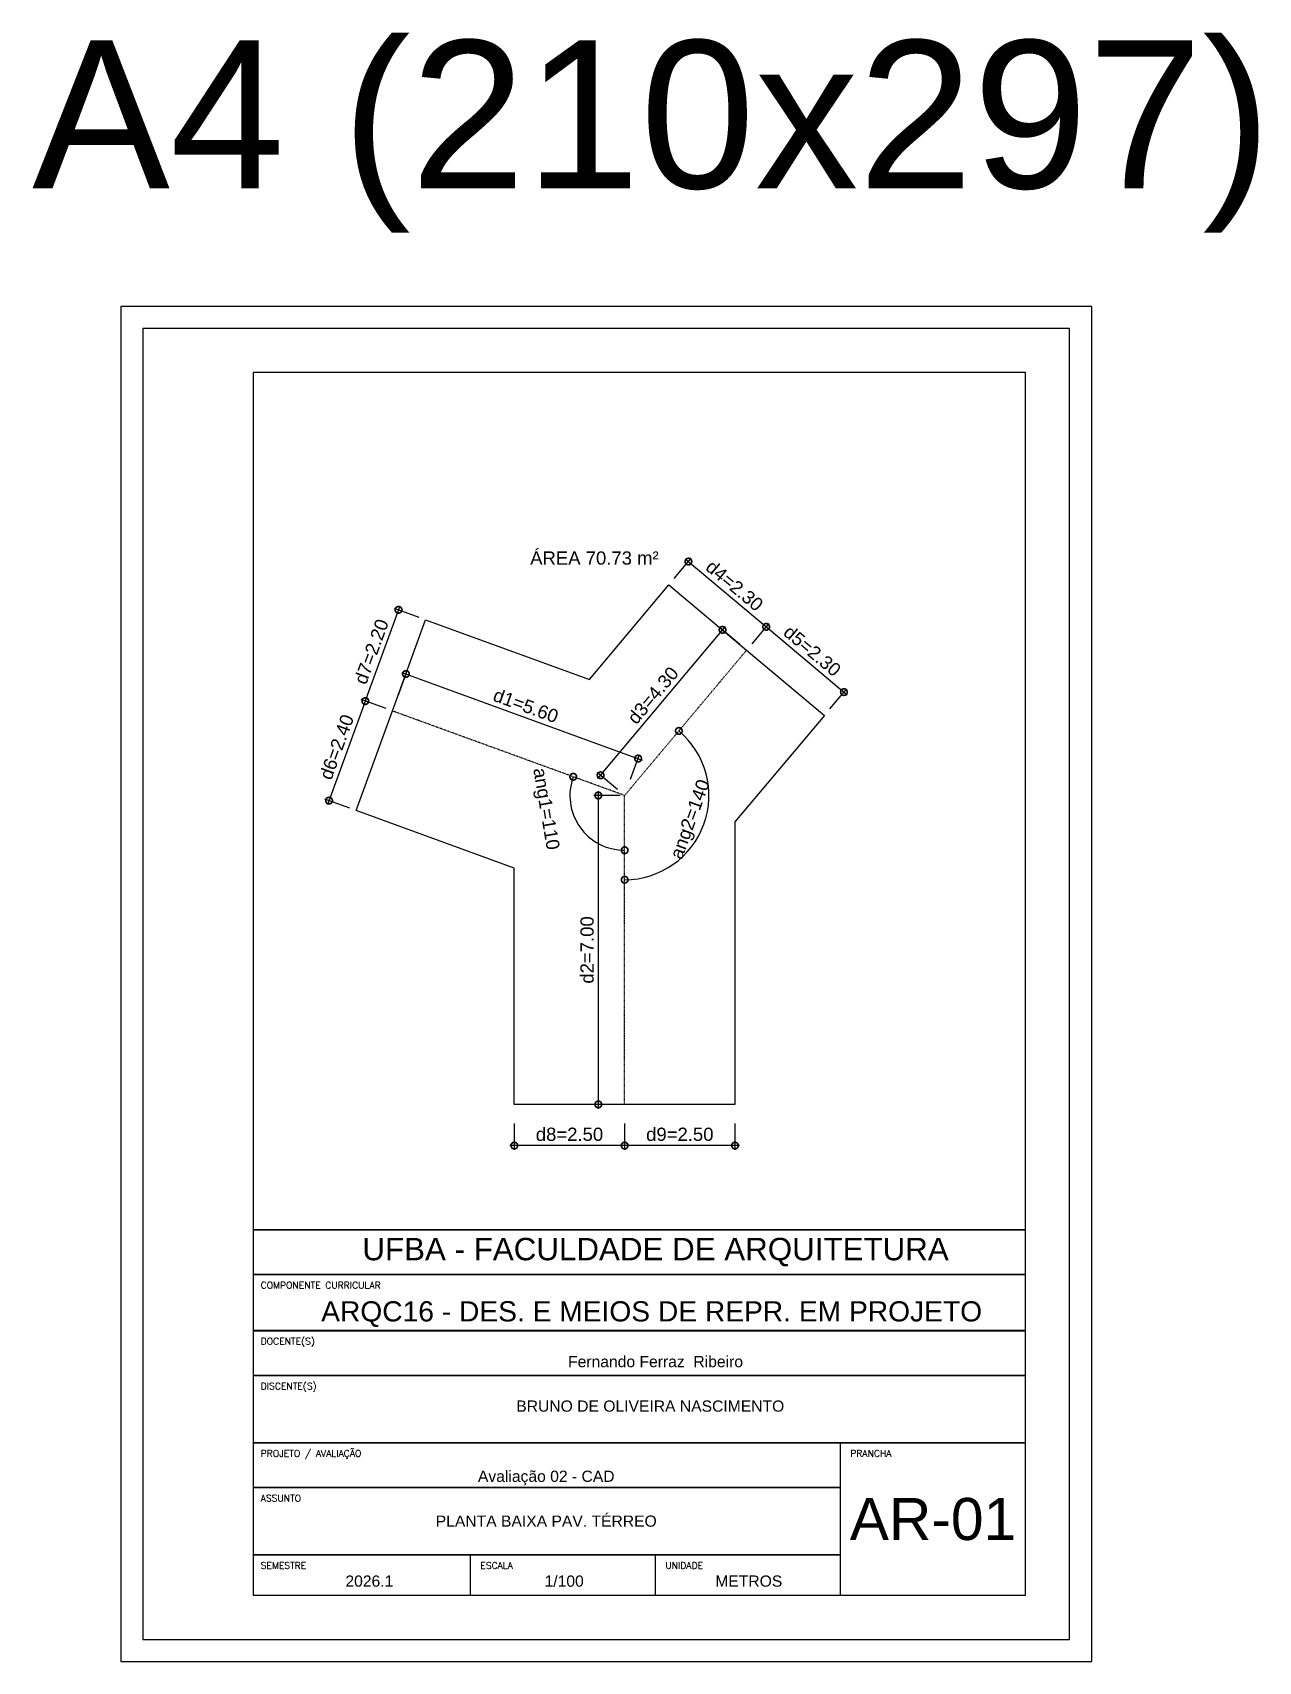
# Paper-space layout 'contorno' of a CAD drawing. Header units: metres. Extents: x -235 to 43, y -5 to 364.
# The model-space entities are those that its viewports show. They can reach past a viewport. Long polylines and large blocks are cut down to what shows.
import ezdxf
from ezdxf.enums import TextEntityAlignment as Align

# ---------------------------------------------------------------- set-up
doc = ezdxf.new("R2010")
doc.units = ezdxf.units.M
doc.header["$LTSCALE"] = 0.1
doc.linetypes.add('DASHDOT', pattern=[25.4, 12.7, -6.35, 0, -6.35])
doc.layers.add('0_MRG_AUX', color=7, linetype='Continuous', true_color=0xecbcd1, plot=False)
for name, color, linetype in [('ARQ_EIXO CINZA 04', 139, 'DASHDOT'), ('MRG_EXTERNA', 1, 'Continuous'), ('MRG_INTERNA', 2, 'Continuous'), ('SIMB_01', 1, 'Continuous')]:
    doc.layers.add(name, color=color, linetype=linetype)
doc.layers.add('COTA AZUL', color=5, linetype='Continuous', lineweight=25, true_color=0x0000ff)
doc.styles.add('Annot_3.0mm', font='arial.ttf', dxfattribs={"height": 3})
doc.styles.add('Arial', font='arial.ttf')
doc.styles.add('cota', font='arial.ttf')
doc.styles.add('T1-5', font='simplex.shx', dxfattribs={"height": 2.5})
doc.dimstyles.new('Info 01 - annot', dxfattribs={"dimtxt": 3, "dimasz": 3, "dimexe": 1, "dimexo": 1, "dimgap": 1, "dimtad": 1, "dimzin": 4, "dimtxsty": 'cota', "dimblk": 'DOTSMALL', "dimcen": 2, "dimdle": 1, "dimclrd": 256, "dimclre": 256, "dimclrt": 1, "dimazin": 2, "dimtfac": 0.09, "dimtmove": 2, "dimatfit": 2, "dimfxl": 5, "dimfxlon": 1, "dimtolj": 1, "dimtzin": 4, "dimlwd": -1, "dimarcsym": 1})

# ---------------------------------------------------------------- blocks, each defined once
blk = doc.blocks.new('FORMATO_A4')
at = {"layer": '0_MRG_AUX'}
blk.add_lwpolyline([(-215, 302), (-215, -5), (5, -5), (5, 302)], close=True, dxfattribs=at)
at = {"layer": 'MRG_EXTERNA'}
blk.add_lwpolyline([(-210, 297), (-210, 0), (0, 0), (0, 297)], close=True, dxfattribs=at)
at = {"layer": 'MRG_INTERNA'}
for p, q in [((-185, 287), (-185, 10)), ((-10, 287), (-185, 287)), ((-10, 10), (-10, 287)), ((-185, 10), (-10, 10))]:
    blk.add_line(p, q, dxfattribs=at)
blk = doc.blocks.new('carimbo01')
at = {"layer": 'SIMB_01', "flags": 128}
blk.add_lwpolyline([(-6890, 3260, 16, 16, 0), (0, 3260, 0, 0, 0), (0, 0, 0, 0, 0), (-1650, 0, 0, 0, 0)], format="xyseb", dxfattribs=at)
at = {"layer": 'SIMB_01', "const_width": 16, "flags": 128}
for points in [[(-6890, 2860), (0, 2860)], [(-6890, 2360), (0, 2360)], [(-6890, 1960), (0, 1960)], [(-6890, 1360), (0, 1360)], [(-6890, 960), (-1650, 960)], [(-1650, 360), (-6890, 360)]]:
    blk.add_lwpolyline(points, dxfattribs=at)
at = {"layer": 'SIMB_01'}
for points in [[(-1650, 0), (-1650, 360), (-1650, 1360)], [(-4950, 0), (-4950, 360)], [(-3300, 0), (-3300, 360)]]:
    blk.add_lwpolyline(points, dxfattribs=at)
at = {"layer": 'SIMB_01', "style": 'T1-5'}
for s, p in [('COMPONENTE CURRICULAR', (-6822, 2735)), ('DOCENTE(S)', (-6822, 2235)), ('DISCENTE(S)', (-6822, 1835)), ('PROJETO / AVALIAÇÃO', (-6822, 1235)), ('PRANCHA', (-1563, 1235)), ('ASSUNTO', (-6822, 835)), ('SEMESTRE', (-6822, 235)), ('ESCALA', (-4863, 235)), ('UNIDADE', (-3213, 235))]:
    blk.add_text(s, height=60, dxfattribs=at).set_placement(p)
at = {"layer": 'SIMB_01', "insert": (-6600, 3260), "char_height": 0.3, "width": 6600, "attachment_point": 1, "style": 'Annot_3.0mm'}
blk.add_mtext('UNIVERSIDADE FEDERAL DA BAHIA - FACULDADE DE ARQUITERUA', dxfattribs=at)
at = {"layer": 'SIMB_01', "insert": (-3300, 3060), "char_height": 200, "attachment_point": 5, "style": 'Annot_3.0mm'}
blk.add_mtext_dynamic_manual_height_columns('\\pxqc;UFBA - FACULDADE DE ARQUITETURA', width=5970.81, gutter_width=1.5, heights=[0], dxfattribs=at)
at = {"layer": 'SIMB_01', "style": 'cota'}
for tag, height, p in [('COMPONENTE', 180, (-3300, 2532)), ('DOCESNTE(S)', 100, (-3300, 2084)), ('DISCESNTE(S)', 100, (-3347, 1687)), ('PROJETO/AVALIAÇÃO', 100, (-4275, 1061)), ('NUM', 375, (-825, 680)), ('ASSUNTO', 100, (-4275, 661)), ('SEMESTRE', 100, (-5853, 126)), ('ESCALA', 100, (-4115, 126)), ('UNIDADE', 100, (-2468, 126))]:
    blk.add_attdef(tag, text='', height=height, dxfattribs=at).set_placement(p, align=Align.MIDDLE_CENTER)
blk = doc.blocks.new('_DotSmall')
at = {"color": 0, "linetype": 'ByBlock', "const_width": 0.5}
blk.add_lwpolyline([(-0.0625, 0, 1), (0.0625, 0, 1)], format="xyb", close=True, dxfattribs=at)
blk = doc.blocks.new('*D6')
at = {"layer": 'COTA AZUL', "lineweight": -2, "transparency": 16777216}
for p, q in [((-5.304, 1.415), (-5.099, 1.978)), ((-0.042, -0.501), (0.163, 0.063))]:
    blk.add_line(p, q, dxfattribs=at)
at = {"layer": 'COTA AZUL', "transparency": 16777216}
blk.add_line((-5.227, 1.919), (0.223, -0.065), dxfattribs=at)
at = {"layer": 'Defpoints', "color": 0, "transparency": 16777216}
for p in [(-5.438, 1.047), (0.129, -0.031), (-0.176, -0.868)]:
    blk.add_point(p, dxfattribs=at)
at = {"layer": 'COTA AZUL', "transparency": 16777216, "xscale": 0.3, "yscale": 0.3, "zscale": 0.3}
for p, rotation in [((-5.133, 1.884), 160), ((0.129, -0.031), 340)]:
    blk.add_blockref('_DotSmall', p, dxfattribs=dict(at, rotation=rotation))
at = {"layer": 'COTA AZUL', "color": 1, "transparency": 16777216, "insert": (-2.415, 1.165), "char_height": 0.3, "attachment_point": 5, "rotation": 340, "style": 'cota'}
blk.add_mtext('\\A1;d1=5.60', dxfattribs=at)
blk = doc.blocks.new('*D8')
at = {"layer": 'COTA AZUL', "lineweight": -2, "transparency": 16777216}
for p, q in [((-0.276, -0.868), (-0.873, -0.868)), ((-0.276, -7.868), (-0.873, -7.868))]:
    blk.add_line(p, q, dxfattribs=at)
at = {"layer": 'COTA AZUL', "transparency": 16777216}
blk.add_line((-0.773, -0.768), (-0.773, -7.968), dxfattribs=at)
at = {"layer": 'Defpoints', "color": 0, "transparency": 16777216}
for p in [(-0.176, -0.868), (-0.773, -7.868), (-0.176, -7.868)]:
    blk.add_point(p, dxfattribs=at)
at = {"layer": 'COTA AZUL', "transparency": 16777216, "xscale": 0.3, "yscale": 0.3, "zscale": 0.3}
for p, rotation in [((-0.773, -0.868), 90), ((-0.773, -7.868), 270)]:
    blk.add_blockref('_DotSmall', p, dxfattribs=dict(at, rotation=rotation))
at = {"layer": 'COTA AZUL', "color": 1, "transparency": 16777216, "insert": (-1.026, -4.368), "char_height": 0.3, "attachment_point": 5, "rotation": 90, "style": 'cota'}
blk.add_mtext('\\A1;d2=7.00', dxfattribs=at)
blk = doc.blocks.new('*D7')
at = {"layer": 'COTA AZUL', "transparency": 16777216}
blk.add_line((-0.786, -0.486), (2.106, 2.961), dxfattribs=at)
at = {"layer": 'COTA AZUL', "lineweight": -2, "transparency": 16777216}
for p, q in [((2.425, 2.563), (1.965, 2.949)), ((-0.339, -0.731), (-0.799, -0.345))]:
    blk.add_line(p, q, dxfattribs=at)
at = {"layer": 'Defpoints', "color": 0, "transparency": 16777216}
for p in [(2.042, 2.884), (2.588, 2.426), (-0.176, -0.868)]:
    blk.add_point(p, dxfattribs=at)
at = {"layer": 'COTA AZUL', "transparency": 16777216, "xscale": 0.3, "yscale": 0.3, "zscale": 0.3}
for p, rotation in [((2.042, 2.884), 50), ((-0.722, -0.41), 230)]:
    blk.add_blockref('_DotSmall', p, dxfattribs=dict(at, rotation=rotation))
at = {"layer": 'COTA AZUL', "color": 1, "transparency": 16777216, "insert": (0.466, 1.4), "char_height": 0.3, "attachment_point": 5, "rotation": 50, "style": 'cota'}
blk.add_mtext('\\A1;d3=4.30', dxfattribs=at)
blk = doc.blocks.new('*D2')
at = {"layer": 'COTA AZUL', "lineweight": -2, "transparency": 16777216}
for p, q in [((0.948, 4.049), (1.333, 4.508)), ((2.71, 2.57), (3.095, 3.03))]:
    blk.add_line(p, q, dxfattribs=at)
at = {"layer": 'COTA AZUL', "transparency": 16777216}
blk.add_line((1.192, 4.496), (3.108, 2.889), dxfattribs=at)
at = {"layer": 'Defpoints', "color": 0, "transparency": 16777216}
for p in [(0.827, 3.904), (3.031, 2.953), (2.588, 2.426)]:
    blk.add_point(p, dxfattribs=at)
at = {"layer": 'COTA AZUL', "transparency": 16777216, "xscale": 0.3, "yscale": 0.3, "zscale": 0.3}
for p, rotation in [((1.269, 4.432), 140), ((3.031, 2.953), 320)]:
    blk.add_blockref('_DotSmall', p, dxfattribs=dict(at, rotation=rotation))
at = {"layer": 'COTA AZUL', "color": 1, "transparency": 16777216, "insert": (2.313, 3.886), "char_height": 0.3, "attachment_point": 5, "rotation": 320, "style": 'cota'}
blk.add_mtext('\\A1;d4=2.30', dxfattribs=at)
blk = doc.blocks.new('*D3')
at = {"layer": 'COTA AZUL', "lineweight": -2, "transparency": 16777216}
for p, q in [((2.71, 2.57), (3.095, 3.03)), ((4.471, 1.092), (4.857, 1.551))]:
    blk.add_line(p, q, dxfattribs=at)
at = {"layer": 'COTA AZUL', "transparency": 16777216}
blk.add_line((2.954, 3.018), (4.869, 1.411), dxfattribs=at)
at = {"layer": 'Defpoints', "color": 0, "transparency": 16777216}
for p in [(2.588, 2.426), (4.793, 1.475), (4.35, 0.947)]:
    blk.add_point(p, dxfattribs=at)
at = {"layer": 'COTA AZUL', "transparency": 16777216, "xscale": 0.3, "yscale": 0.3, "zscale": 0.3}
for p, rotation in [((3.031, 2.953), 140), ((4.793, 1.475), 320)]:
    blk.add_blockref('_DotSmall', p, dxfattribs=dict(at, rotation=rotation))
at = {"layer": 'COTA AZUL', "color": 1, "transparency": 16777216, "insert": (4.075, 2.408), "char_height": 0.3, "attachment_point": 5, "rotation": 320, "style": 'cota'}
blk.add_mtext('\\A1;d5=2.30', dxfattribs=at)
blk = doc.blocks.new('*D5')
at = {"layer": 'COTA AZUL', "transparency": 16777216}
blk.add_line((-6.018, 1.365), (-6.907, -1.078), dxfattribs=at)
at = {"layer": 'COTA AZUL', "lineweight": -2, "transparency": 16777216}
for p, q in [((-5.582, 1.1), (-6.146, 1.305)), ((-6.403, -1.155), (-6.967, -0.95))]:
    blk.add_line(p, q, dxfattribs=at)
at = {"layer": 'Defpoints', "color": 0, "transparency": 16777216}
for p in [(-5.438, 1.047), (-6.873, -0.984), (-6.259, -1.208)]:
    blk.add_point(p, dxfattribs=at)
at = {"layer": 'COTA AZUL', "transparency": 16777216, "xscale": 0.3, "yscale": 0.3, "zscale": 0.3}
for p, rotation in [((-6.052, 1.271), 70), ((-6.873, -0.984), 250)]:
    blk.add_blockref('_DotSmall', p, dxfattribs=dict(at, rotation=rotation))
at = {"layer": 'COTA AZUL', "color": 1, "transparency": 16777216, "insert": (-6.701, 0.23), "char_height": 0.3, "attachment_point": 5, "rotation": 70, "style": 'cota'}
blk.add_mtext('\\A1;d6=2.40', dxfattribs=at)
blk = doc.blocks.new('*D4')
at = {"layer": 'COTA AZUL', "transparency": 16777216}
blk.add_line((-6.086, 1.177), (-5.266, 3.432), dxfattribs=at)
at = {"layer": 'COTA AZUL', "lineweight": -2, "transparency": 16777216}
for p, q in [((-4.83, 3.167), (-5.394, 3.372)), ((-5.582, 1.1), (-6.146, 1.305))]:
    blk.add_line(p, q, dxfattribs=at)
at = {"layer": 'Defpoints', "color": 0, "transparency": 16777216}
for p in [(-5.3, 3.338), (-4.685, 3.115), (-5.438, 1.047)]:
    blk.add_point(p, dxfattribs=at)
at = {"layer": 'COTA AZUL', "transparency": 16777216, "xscale": 0.3, "yscale": 0.3, "zscale": 0.3}
for p, rotation in [((-5.3, 3.338), 70.00000000000007), ((-6.052, 1.271), 250.0000000000001)]:
    blk.add_blockref('_DotSmall', p, dxfattribs=dict(at, rotation=rotation))
at = {"layer": 'COTA AZUL', "color": 1, "transparency": 16777216, "insert": (-5.914, 2.391), "char_height": 0.3, "attachment_point": 5, "rotation": 70, "style": 'cota'}
blk.add_mtext('\\A1;d7=2.20', dxfattribs=at)
blk = doc.blocks.new('*D12')
at = {"layer": 'COTA AZUL', "lineweight": -2, "transparency": 16777216}
for p, q in [((-2.676, -8.299), (-2.676, -8.899)), ((-0.176, -8.299), (-0.176, -8.899))]:
    blk.add_line(p, q, dxfattribs=at)
at = {"layer": 'COTA AZUL', "transparency": 16777216}
blk.add_line((-0.076, -8.799), (-2.776, -8.799), dxfattribs=at)
at = {"layer": 'Defpoints', "color": 0, "transparency": 16777216}
for p in [(-2.676, -7.868), (-0.176, -7.868), (-2.676, -8.799)]:
    blk.add_point(p, dxfattribs=at)
at = {"layer": 'COTA AZUL', "transparency": 16777216, "xscale": 0.3, "yscale": 0.3, "zscale": 0.3, "rotation": 180}
blk.add_blockref('_DotSmall', (-2.676, -8.799), dxfattribs=at)
at = {"layer": 'COTA AZUL', "transparency": 16777216, "xscale": 0.3, "yscale": 0.3, "zscale": 0.3}
blk.add_blockref('_DotSmall', (-0.176, -8.799), dxfattribs=at)
at = {"layer": 'COTA AZUL', "color": 1, "transparency": 16777216, "insert": (-1.426, -8.546), "char_height": 0.3, "attachment_point": 5, "style": 'cota'}
blk.add_mtext('\\A1;d8=2.50', dxfattribs=at)
blk = doc.blocks.new('*D11')
at = {"layer": 'COTA AZUL', "lineweight": -2, "transparency": 16777216}
for p, q in [((-0.176, -8.299), (-0.176, -8.899)), ((2.324, -8.299), (2.324, -8.899))]:
    blk.add_line(p, q, dxfattribs=at)
at = {"layer": 'COTA AZUL', "transparency": 16777216}
blk.add_line((2.424, -8.799), (-0.276, -8.799), dxfattribs=at)
at = {"layer": 'Defpoints', "color": 0, "transparency": 16777216}
for p in [(-0.176, -7.868), (2.324, -7.868), (-0.176, -8.799)]:
    blk.add_point(p, dxfattribs=at)
at = {"layer": 'COTA AZUL', "transparency": 16777216, "xscale": 0.3, "yscale": 0.3, "zscale": 0.3, "rotation": 180}
blk.add_blockref('_DotSmall', (-0.176, -8.799), dxfattribs=at)
at = {"layer": 'COTA AZUL', "transparency": 16777216, "xscale": 0.3, "yscale": 0.3, "zscale": 0.3}
blk.add_blockref('_DotSmall', (2.324, -8.799), dxfattribs=at)
at = {"layer": 'COTA AZUL', "color": 1, "transparency": 16777216, "insert": (1.074, -8.546), "char_height": 0.3, "attachment_point": 5, "style": 'cota'}
blk.add_mtext('\\A1;d9=2.50', dxfattribs=at)
blk = doc.blocks.new('*D9')
at = {"layer": 'COTA AZUL', "transparency": 16777216}
blk.add_arc((-0.176, -0.868), 1.24, 160, 270, dxfattribs=at)
at = {"layer": 'Defpoints', "color": 0, "transparency": 16777216}
for p in [(-5.438, 1.047), (-0.176, -0.868), (-0.176, -0.868), (-0.916, -1.863), (-0.176, -7.868)]:
    blk.add_point(p, dxfattribs=at)
at = {"layer": 'COTA AZUL', "transparency": 16777216, "xscale": 0.3, "yscale": 0.3, "zscale": 0.3, "rotation": 70.00000000000003}
blk.add_blockref('_DotSmall', (-1.341, -0.444), dxfattribs=at)
at = {"layer": 'COTA AZUL', "transparency": 16777216, "xscale": 0.3, "yscale": 0.3, "zscale": 0.3}
blk.add_blockref('_DotSmall', (-0.176, -2.108), dxfattribs=at)
at = {"layer": 'COTA AZUL', "color": 1, "transparency": 16777216, "insert": (-1.988, -1.177), "char_height": 0.3, "attachment_point": 5, "rotation": 279.6592, "style": 'cota'}
blk.add_mtext('\\A1;ang1=110', dxfattribs=at)
blk = doc.blocks.new('*D10')
at = {"layer": 'COTA AZUL', "transparency": 16777216}
blk.add_arc((-0.176, -0.868), 1.909, 270, 50, dxfattribs=at)
at = {"layer": 'Defpoints', "color": 0, "transparency": 16777216}
for p in [(2.588, 2.426), (-0.176, -0.868), (-0.176, -0.868), (1.213, -2.178), (-0.176, -7.868)]:
    blk.add_point(p, dxfattribs=at)
at = {"layer": 'COTA AZUL', "transparency": 16777216, "xscale": 0.3, "yscale": 0.3, "zscale": 0.3}
for p, rotation in [((1.052, 0.594), 140.0000000000001), ((-0.176, -2.777), 180)]:
    blk.add_blockref('_DotSmall', p, dxfattribs=dict(at, rotation=rotation))
at = {"layer": 'COTA AZUL', "color": 1, "transparency": 16777216, "insert": (1.341, -1.42), "char_height": 0.3, "attachment_point": 5, "rotation": 70, "style": 'cota'}
blk.add_mtext('\\A1;ang2=140', dxfattribs=at)

msp = doc.modelspace()

# ---------------------------------------------------------------- linework, layer by layer
msp.add_lwpolyline([(-5.438, 1.047), (-4.685, 3.115), (-0.971, 1.763), (0.827, 3.904), (2.588, 2.426), (4.35, 0.947), (2.324, -1.467), (2.324, -7.868), (-0.176, -7.868), (-2.676, -7.868), (-2.676, -2.512), (-6.259, -1.208), (-5.438, 1.047)])
at = {"layer": 'ARQ_EIXO CINZA 04'}
for p, q in [((-0.176, -0.868), (2.588, 2.426)), ((-0.176, -0.868), (-5.438, 1.047)), ((-0.176, -7.868), (-0.176, -0.868))]:
    msp.add_line(p, q, dxfattribs=at)

# ---------------------------------------------------------------- texts
at = {"layer": 'SIMB_01', "insert": (-2.316, 4.662), "char_height": 0.3, "width": 3.9108, "attachment_point": 1, "style": 'Annot_3.0mm'}
msp.add_mtext('ÁREA 70.73 m²', dxfattribs=at)

# ---------------------------------------------------------------- dimensions: what is measured, and where the dimension line sits
at = {"layer": 'COTA AZUL'}
for p1, p2, distance, text, picture, middle in [((0.827, 3.904), (2.588, 2.426), 0.688, 'd4=2.30', '*D2', (2.313, 3.886)), ((-5.438, 1.047), (-4.685, 3.115), 0.654, 'd7=2.20', '*D4', (-5.914, 2.391)), ((-0.176, -0.868), (2.588, 2.426), 0.713, 'd3=4.30', '*D7', (0.466, 1.4)), ((2.588, 2.426), (4.35, 0.947), 0.688, 'd5=2.30', '*D3', (4.075, 2.408)), ((-5.438, 1.047), (-0.176, -0.868), 0.891, 'd1=5.60', '*D6', (-2.415, 1.165)), ((-5.438, 1.047), (-6.259, -1.208), -0.654, 'd6=2.40', '*D5', (-6.701, 0.23)), ((-0.176, -7.868), (-2.676, -7.868), 0.931, 'd8=2.50', '*D12', (-1.426, -8.546)), ((2.324, -7.868), (-0.176, -7.868), 0.931, 'd9=2.50', '*D11', (1.074, -8.546))]:
    dim = msp.add_aligned_dim(p1=p1, p2=p2, distance=distance, text=text, dimstyle='Info 01 - annot', override={"dimscale": 0}, dxfattribs=at)
    dim.commit()
    dim.dimension.update_dxf_attribs({"geometry": picture, "text_midpoint": middle})
dim = msp.add_angular_dim_2l(base=(1.213, -2.178), line1=((-0.176, -0.868), (2.588, 2.426)), line2=((-0.176, -7.868), (-0.176, -0.868)), text='ang2=140', dimstyle='Info 01 - annot', override={"dimscale": 0}, dxfattribs=at)
dim.commit()
dim.dimension.update_dxf_attribs({"geometry": '*D10', "text_midpoint": (1.341, -1.42)})
dim = msp.add_angular_dim_2l(base=(-0.916, -1.863), line1=((-0.176, -0.868), (-5.438, 1.047)), line2=((-0.176, -7.868), (-0.176, -0.868)), text='ang1=110', dimstyle='Info 01 - annot', override={"dimscale": 0}, dxfattribs=at)
dim.commit()
dim.dimension.update_dxf_attribs({"geometry": '*D9', "text_midpoint": (-1.988, -1.177), "dimtype": 162})
dim = msp.add_linear_dim(base=(-0.773, -7.868), p1=(-0.176, -0.868), p2=(-0.176, -7.868), angle=90, text='d2=7.00', dimstyle='Info 01 - annot', override={"dimscale": 0}, dxfattribs=at)
dim.commit()
dim.dimension.update_dxf_attribs({"geometry": '*D8', "text_midpoint": (-1.026, -4.368)})

psp = doc.layouts.new('contorno')

# ---------------------------------------------------------------- block references
psp.add_blockref('FORMATO_A4', (0, 0))
at = {"layer": 'COTA AZUL', "xscale": 0.0254, "yscale": 0.0254, "zscale": 0.0254}
psp.add_blockref('carimbo01', (-10, 10), dxfattribs=at).add_auto_attribs({'COMPONENTE': 'ARQC16 - DES. E MEIOS DE REPR. EM PROJETO ', 'DOCESNTE(S)': 'Fernando Ferraz  Ribeiro', 'PROJETO/AVALIAÇÃO': 'Avaliação 02 - CAD', 'DISCESNTE(S)': 'BRUNO DE OLIVEIRA NASCIMENTO', 'ASSUNTO': 'PLANTA BAIXA PAV. TÉRREO', 'SEMESTRE': '2026.1', 'ESCALA': '1/100', 'UNIDADE': 'METROS', 'NUM': 'AR-01'})

# ---------------------------------------------------------------- texts
at = {"style": 'Arial'}
psp.add_text('A4 (210x297)', height=33.4769, dxfattribs=at).set_placement((-94.69, 362.25), align=Align.TOP_CENTER)

# ---------------------------------------------------------------- viewports
at = {"layer": '0_MRG_AUX'}
psp.add_viewport(center=(-97.5, 189.9), size=(175, 194.196), view_center_point=(0.156, -0.997), view_height=19.4196, dxfattribs=at)

doc.saveas('drawing.dxf')
